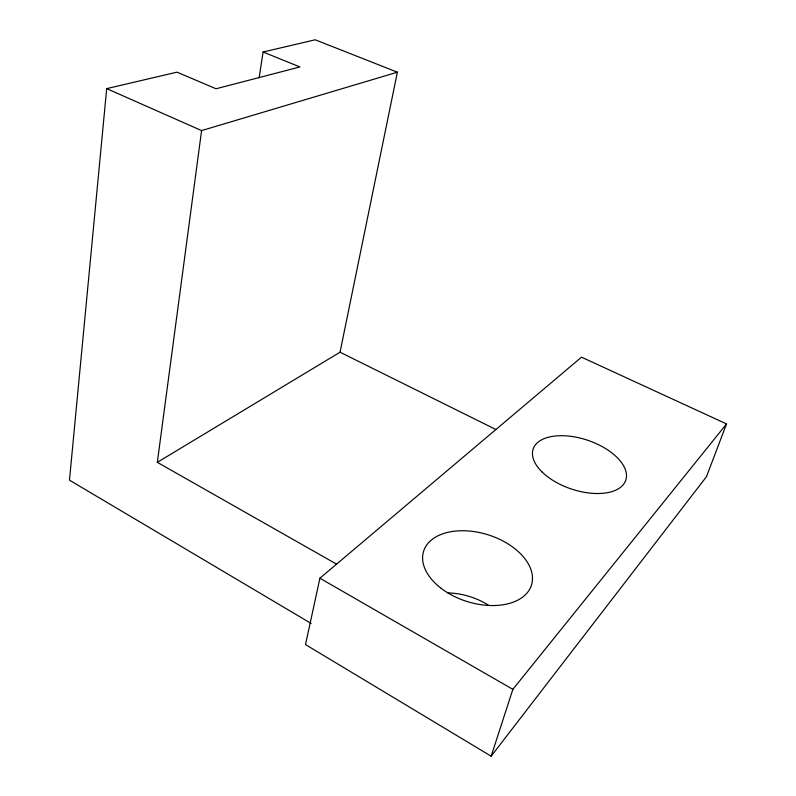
<?xml version="1.0" encoding="UTF-8"?>
<svg xmlns="http://www.w3.org/2000/svg" width="796" height="796" viewBox="0 0 796 796"><rect width="100%" height="100%" fill="white"/><g stroke="black" fill="none" stroke-linecap="round" stroke-linejoin="round"><path stroke-width="1.19" d="M259.148 77.819L263.088 52.009L299.913 66.954L216.034 88.774L176.991 72.167L106.694 88.625L69.471 480.167L311.146 623.457M157.319 462.347L201.587 130.594L397.373 72.207L340.041 352.2L157.319 462.347L336.509 564.105M319.902 578.224L305.505 644.581L491.162 756.2L706.46 476.704L726.529 423.94L581.528 357.165L319.902 578.224L512.863 689.346L491.162 756.2M512.863 689.346L726.529 423.94M263.088 52.009L315.236 39.8L397.373 72.207M106.694 88.625L201.587 130.594M340.041 352.2L495.848 429.492M447.899 592.92A54.864 36.447 17.9 0 1 488.893 605.457M441.223 588.383A56.536 34.974 17.4 0 0 531.42 585.269A56.536 34.974 17.4 0 0 459.998 530.783A56.536 34.974 17.4 0 0 441.223 588.383M542.076 471.988A48.864 25.701 18.6 0 0 622.87 485.132A48.864 25.701 18.6 0 0 573.418 436.705A48.864 25.701 18.6 0 0 542.076 471.988"/></g></svg>
